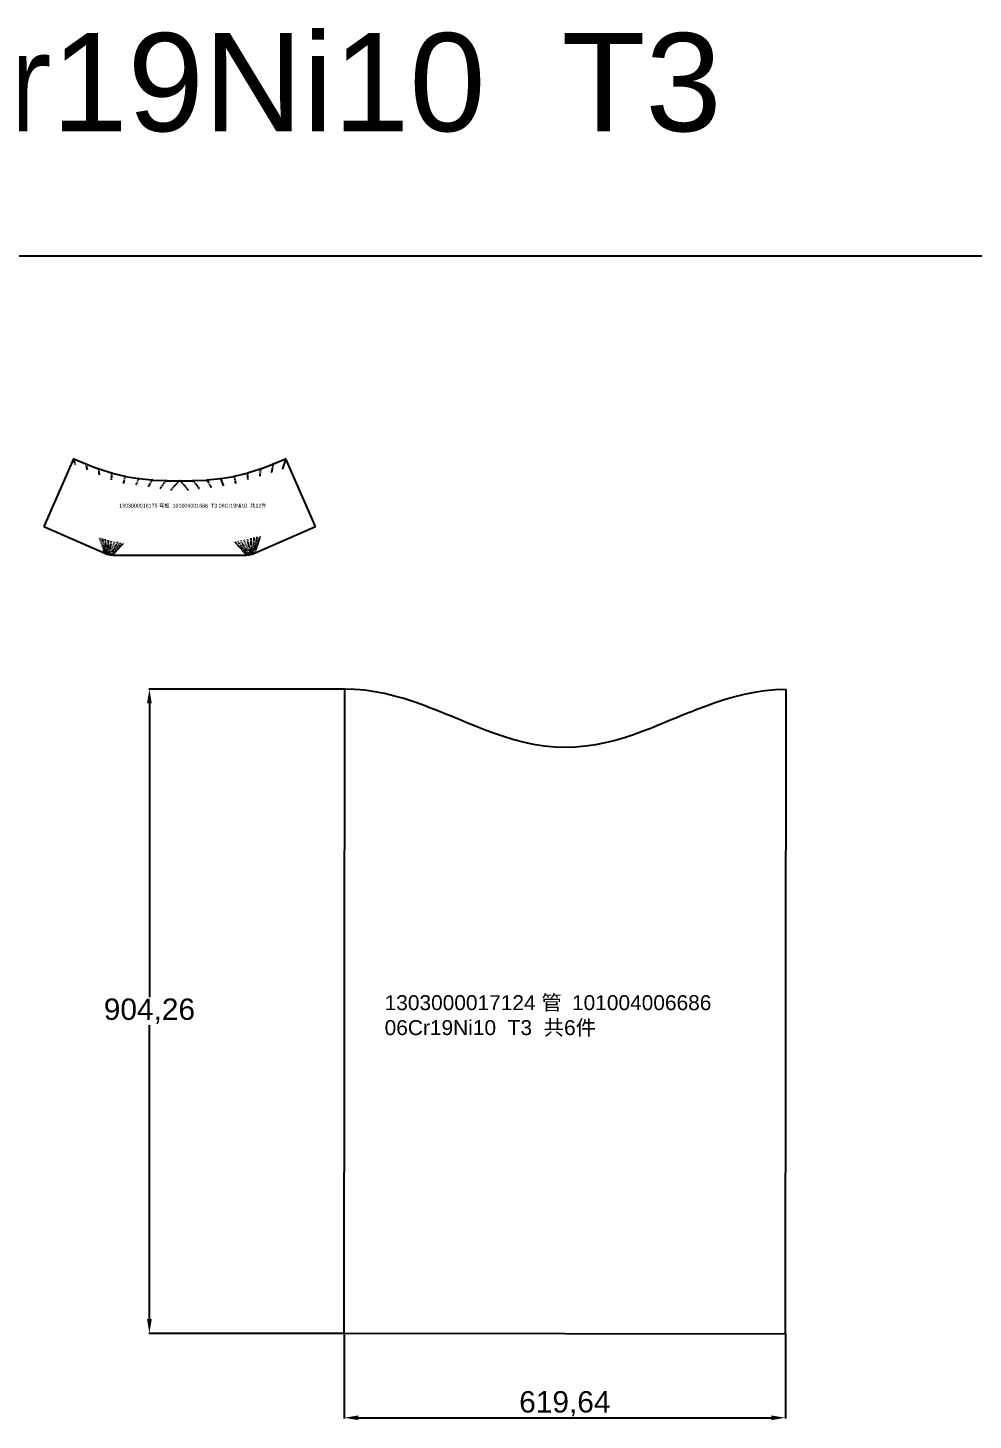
# Model space of a CAD drawing. Extents: x -16 to 22649, y -4599 to 814.
# Drawn here: x 7716 to 9043, y -1173 to 781 of the extents above; entities that cross this region are included whole.
import ezdxf

# ---------------------------------------------------------------- set-up
doc = ezdxf.new("R2010")
doc.units = 0
doc.header["$MEASUREMENT"] = 0
doc.linetypes.add('CENTER', pattern=[2, 1.25, -0.25, 0.25, -0.25])
doc.linetypes.add('HIDDEN', pattern=[0.375, 0.25, -0.125])
doc.layers.get('0').update_dxf_attribs({"linetype": 'CONTINUOUS'})
doc.layers.get('DEFPOINTS').update_dxf_attribs({"linetype": 'CONTINUOUS'})
doc.styles.get("Standard").update_dxf_attribs({"font": 'arial.ttf'})
doc.dimstyles.new('ISO-25', dxfattribs={"dimtxt": 2.5, "dimasz": 2.5, "dimexe": 1.25, "dimexo": 0.625, "dimtad": 1, "dimtxsty": 'STANDARD', "dimcen": 2.5, "dimazin": 3, "dimtfac": 1, "dimtmove": 0, "dimatfit": 3})

# ---------------------------------------------------------------- blocks, each defined once
blk = doc.blocks.new('1303000017124_管_1010040066')
for p, q in [((-620.1, -452.1), (-619.2, 452.1)), ((-0.5, -452.7), (0.5, 451.5)), ((-620.1, -452.1), (-0.5, -452.7))]:
    blk.add_line(p, q)
at = {"color": 7, "linetype": 'CONTINUOUS', "flags": 128}
for points in [[(-464.4, 411.8), (-470.9, 414.4), (-476.4, 416.7), (-480.9, 418.5), (-485.6, 420.4), (-491.1, 422.6), (-496.2, 424.6), (-501.1, 426.4), (-506.4, 428.4), (-511.7, 430.4), (-524, 434.7), (-536.6, 438.7), (-549.6, 442.4), (-563.5, 445.8), (-577, 448.4), (-591, 450.5), (-605, 451.7), (-619.2, 452.1)], [(0.5, 451.5), (-14.6, 451), (-29.5, 449.7), (-44.2, 447.5), (-58.5, 444.6), (-73.4, 440.8), (-87.9, 436.5), (-100.5, 432.3), (-112.9, 427.9), (-125, 423.3), (-130.9, 420.9), (-136.7, 418.7), (-141.4, 416.8), (-147.3, 414.4), (-154.4, 411.5)], [(-154.4, 411.5), (-160.9, 408.8), (-166.5, 406.5), (-171, 404.6), (-175.6, 402.7), (-181.2, 400.4), (-186.3, 398.4), (-191.1, 396.5), (-196.5, 394.4), (-201.8, 392.4), (-214.1, 388), (-226.7, 383.9), (-239.7, 380.1), (-253.7, 376.6), (-267.1, 373.9), (-281.3, 371.9), (-295.4, 370.6), (-309.4, 370.2), (-324.3, 370.7), (-339.4, 372.1), (-354.2, 374.4), (-368.6, 377.5), (-383.5, 381.4), (-397.9, 385.9), (-410.5, 390.2), (-422.9, 394.9), (-435, 399.6), (-440.9, 402), (-446.6, 404.4), (-451.4, 406.3), (-457.3, 408.8), (-464.4, 411.8)]]:
    blk.add_lwpolyline(points, dxfattribs=at)
at = {"color": 7, "linetype": 'HIDDEN', "flags": 128}
for points in [[(-464.4, 411.8), (-464.4, 411.8)], [(-154.4, 411.5), (-154.4, 411.5)]]:
    blk.add_lwpolyline(points, dxfattribs=at)
at = {"color": 3, "insert": (-563.4, 22.5), "char_height": 21, "width": 520.545, "attachment_point": 1}
blk.add_mtext('1303000017124 {\\fSimSun|b0|i0|c134|p2;管 }101004006686 06Cr19Ni10  T3  {\\fSimSun|b0|i0|c134|p2;共}6{\\fSimSun|b0|i0|c134|p2;件}', dxfattribs=at)
blk = doc.blocks.new('*D55')
at = {"color": 0, "linetype": 'BYBLOCK'}
for p, q in [((8160.9, -147), (7885.4, -147)), ((7886.4, -167), (7886.4, -579.6)), ((7886.4, -1031.3), (7886.4, -618.7)), ((8160, -1051.3), (7885.4, -1051.3))]:
    blk.add_line(p, q, dxfattribs=at)
at = {"color": 0}
for points in [[(7883, -167), (7889.7, -167), (7886.4, -147)], [(7883, -1031.3), (7889.7, -1031.3), (7886.4, -1051.3)]]:
    blk.add_solid(points, dxfattribs=at)
at = {"layer": 'DEFPOINTS', "color": 0}
for p in [(7886.4, -147), (8160.9, -147), (8160, -1051.3)]:
    blk.add_point(p, dxfattribs=at)
at = {"color": 0, "insert": (7886.4, -599.1), "char_height": 30, "attachment_point": 5}
blk.add_mtext('904,26', dxfattribs=at)
blk = doc.blocks.new('*D56')
at = {"color": 0, "linetype": 'BYBLOCK'}
for p, q in [((8160, -1051.3), (8160, -1170.8)), ((8779.6, -1051.9), (8779.6, -1170.8)), ((8180, -1169.8), (8759.6, -1169.8))]:
    blk.add_line(p, q, dxfattribs=at)
at = {"color": 0}
for points in [[(8180, -1166.5), (8180, -1173.1), (8160, -1169.8)], [(8759.6, -1166.5), (8759.6, -1173.1), (8779.6, -1169.8)]]:
    blk.add_solid(points, dxfattribs=at)
at = {"layer": 'DEFPOINTS', "color": 0}
for p in [(8160, -1051.3), (8779.6, -1051.9), (8779.6, -1169.8)]:
    blk.add_point(p, dxfattribs=at)
at = {"color": 0, "insert": (8469.8, -1150.2), "char_height": 30, "attachment_point": 5}
blk.add_mtext('619,64', dxfattribs=at)

msp = doc.modelspace()

# ---------------------------------------------------------------- linework, layer by layer
at = {"color": 1}
msp.add_line((5.26775, 461.29571), (22649.13873, 461.29571), dxfattribs=at)
at = {"color": 7, "linetype": 'CONTINUOUS'}
for p, q in [((7779.57058, 176.09617), (7737.98367, 81.04751)), ((7780.06933, 176.30809), (7779.57058, 176.09617)), ((7780.06933, 176.30809), (7796.90087, 169.08652)), ((8060.80124, 169.08645), (8077.63295, 176.30809)), ((8078.13171, 176.09617), (8077.63295, 176.30809)), ((8119.71861, 81.04751), (8078.13171, 176.09617)), ((7797.94907, 168.81688), (7796.90087, 169.08652)), ((7797.94907, 168.81688), (7814.96119, 162.2328)), ((7815.83618, 162.02406), (7814.96119, 162.2328)), ((7815.83618, 162.02406), (7833.33021, 156.37983)), ((7834.09803, 156.20972), (7833.33021, 156.37983)), ((8024.37204, 156.37982), (8023.60422, 156.20971)), ((8024.37204, 156.37982), (8041.86603, 162.02403)), ((8042.74102, 162.23277), (8041.86603, 162.02403)), ((8042.74102, 162.23277), (8059.75304, 168.8168)), ((8060.80124, 169.08645), (8059.75304, 168.8168)), ((7834.09803, 156.20972), (7852.00844, 151.7731)), ((7852.7416, 151.61971), (7852.00844, 151.7731)), ((7852.7416, 151.61971), (7870.92857, 148.50431)), ((7871.70018, 148.35235), (7870.92857, 148.50431)), ((7871.70018, 148.35235), (7889.98964, 146.51023)), ((7890.87492, 146.35069), (7889.98964, 146.51023)), ((7890.87492, 146.35069), (7909.09957, 145.56278)), ((7910.16795, 145.38961), (7909.09957, 145.56278)), ((7910.16795, 145.38961), (7927.67344, 145.26393)), ((7928.30707, 145.16562), (7927.67344, 145.26393)), ((7928.30707, 145.16562), (7929.39522, 145.16562)), ((7930.02885, 145.26393), (7929.39522, 145.16562)), ((7930.02885, 145.26393), (7947.53429, 145.38961)), ((7948.60267, 145.56278), (7947.53429, 145.38961)), ((7948.60267, 145.56278), (7966.82726, 146.35069)), ((7967.71255, 146.51022), (7966.82726, 146.35069)), ((7967.71255, 146.51022), (7986.00199, 148.35233)), ((7986.7736, 148.50429), (7986.00199, 148.35233)), ((7986.7736, 148.50429), (8004.96054, 151.61968)), ((8005.6937, 151.77307), (8004.96054, 151.61968)), ((8005.6937, 151.77307), (8023.60422, 156.20971)), ((7737.98367, 81.04751), (7823.62808, 43.57527)), ((8034.07421, 43.57527), (8119.71861, 81.04751)), ((7823.62808, 43.57527), (7824.25207, 43.41049)), ((7824.73508, 43.20325), (7824.25207, 43.41049)), ((7824.73508, 43.20325), (7825.78328, 42.93361)), ((7826.20456, 42.77056), (7825.78328, 42.93361)), ((7826.20456, 42.77056), (7827.07956, 42.56182)), ((7827.64299, 42.38004), (7827.07956, 42.56182)), ((7827.64299, 42.38004), (7828.41081, 42.20993)), ((7829.05329, 42.05078), (7828.41081, 42.20993)), ((7829.05329, 42.05078), (7829.78645, 41.89739)), ((7830.43885, 41.78563), (7829.78645, 41.89739)), ((7830.43885, 41.78563), (7831.21047, 41.63368)), ((7831.79953, 41.57435), (7831.21047, 41.63368)), ((7831.79953, 41.57435), (7832.68481, 41.41481)), ((7833.13612, 41.3953), (7832.68481, 41.41481)), ((7833.13612, 41.3953), (7834.2045, 41.22213)), ((7834.73213, 41.21834), (7834.2045, 41.22213)), ((7834.73213, 41.21834), (7835.36576, 41.12003)), ((7835.36576, 41.12003), (8022.33653, 41.12003)), ((8022.33653, 41.12003), (8022.97016, 41.21834)), ((8023.49778, 41.22213), (8022.97016, 41.21834)), ((8023.49778, 41.22213), (8024.56616, 41.3953)), ((8025.01747, 41.41481), (8024.56616, 41.3953)), ((8025.01747, 41.41481), (8025.90275, 41.57435)), ((8026.49181, 41.63368), (8025.90275, 41.57435)), ((8026.49181, 41.63368), (8027.26342, 41.78563)), ((8027.91582, 41.89739), (8027.26342, 41.78563)), ((8027.91582, 41.89739), (8028.64899, 42.05077)), ((8029.29147, 42.20992), (8028.64899, 42.05077)), ((8029.29147, 42.20992), (8030.05929, 42.38004)), ((8030.62273, 42.56182), (8030.05929, 42.38004)), ((8030.62273, 42.56182), (8031.49772, 42.77056)), ((8031.91899, 42.9336), (8031.49772, 42.77056)), ((8031.91899, 42.9336), (8032.9672, 43.20325)), ((8033.45021, 43.41049), (8032.9672, 43.20325)), ((8033.45021, 43.41049), (8034.07421, 43.57527))]:
    msp.add_line(p, q, dxfattribs=at)
at = {"color": 6, "linetype": 'CENTER'}
for p, q in [((7782.63567, 167.73273), (7779.81996, 176.20213)), ((8077.88233, 176.20213), (8072.98835, 161.4815)), ((7799.22951, 160.79044), (7797.42497, 168.9517)), ((7816.19253, 153.69371), (7815.39869, 162.12843)), ((8042.30352, 162.1284), (8041.32666, 151.74902)), ((8060.27714, 168.95162), (8057.57802, 156.74452)), ((7833.22879, 146.56633), (7833.71412, 156.29477)), ((7850.27241, 141.64623), (7852.37502, 151.69641)), ((7867.80755, 139.18539), (7871.31438, 148.42833)), ((7885.07119, 136.76265), (7890.43228, 146.43046)), ((7901.58903, 134.44458), (7909.63376, 145.4762)), ((7916.50024, 132.35197), (7927.99025, 145.21477)), ((7929.71203, 145.21477), (7941.38076, 132.15191)), ((7948.06848, 145.47619), (7956.42878, 134.01186)), ((7967.26991, 146.43045), (7973.01928, 136.06246)), ((7986.3878, 148.42831), (7990.27049, 138.19473)), ((8005.32712, 151.69638), (8007.49201, 141.3486)), ((8023.98813, 156.29476), (8024.47336, 146.56849)), ((7823.94008, 43.49288), (7816.62806, 65.48675)), ((7825.25918, 43.06843), (7820.50233, 64.58179)), ((7826.64206, 42.66619), (7824.67109, 63.60804)), ((7828.0269, 42.29498), (7829.03926, 62.58771)), ((7830.82466, 41.70965), (7837.95573, 60.50498)), ((7832.24217, 41.49458), (7842.23033, 59.50651)), ((8006.14609, 59.64866), (8022.65334, 41.16919)), ((8010.02081, 60.52199), (8024.03197, 41.30872)), ((8014.36576, 61.50131), (8025.46011, 41.49458)), ((8018.97441, 62.54006), (8026.87762, 41.70965)), ((8028.55763, 64.70003), (8029.67538, 42.29498)), ((8033.23314, 65.75385), (8031.06022, 42.66619)), ((8037.68072, 66.7563), (8032.44309, 43.06843)), ((8041.80537, 67.68596), (8033.76221, 43.49288)), ((7833.67031, 41.30872), (7846.25532, 58.56635)), ((7835.04894, 41.16919), (7849.84119, 57.72875))]:
    msp.add_line(p, q, dxfattribs=at)
at = {"color": 1, "linetype": 'CENTER'}
for p, q in [((7829.41987, 41.97408), (7833.51381, 61.54254)), ((8023.75435, 63.61741), (8028.28241, 41.97408))]:
    msp.add_line(p, q, dxfattribs=at)

# ---------------------------------------------------------------- block references
msp.add_blockref('1303000017124_管_1010040066', (8780.1008, -599.13228))

# ---------------------------------------------------------------- texts
at = {"color": 1, "attachment_point": 1}
for s, insert, char_height, width in [('06Cr19Ni10  T3', (7331.80943, 773.79136), 137.7402706, 1652.6856599), ('{\\C3;1303000016175 \\fSimSun|b0|i0|c134|p2;弯板 \\fArial|b0|i0|c0|p34;101004001686  T3 06Cr19Ni10  \\fSimSun|b0|i0|c134|p2;共\\fArial|b0|i0|c0|p34;12\\fSimSun|b0|i0|c134|p2;件}', (7843.74991, 113.10951), 5.34640319, 227.208867)]:
    msp.add_mtext(s, dxfattribs=dict(at, insert=insert, char_height=char_height, width=width))

# ---------------------------------------------------------------- dimensions: what is measured, and where the dimension line sits
at = {"color": 1}
dim = msp.add_linear_dim(base=(7886.36136, -147.0055), p1=(8160.00943, -1051.26241), p2=(8160.91368, -147.0055), angle=90, dimstyle='ISO-25', override={"dimtxt": 30, "dimasz": 20, "dimexe": 1, "dimexo": 0, "dimgap": 1.524, "dimtih": 1, "dimtoh": 1, "dimzin": 0, "dimtmove": 0}, dxfattribs=at)
dim.commit()
dim.dimension.update_dxf_attribs({"geometry": '*D55', "text_midpoint": (7886.36136, -599.13396)})
dim = msp.add_linear_dim(base=(8779.64805, -1169.78853), p1=(8160.00943, -1051.26241), p2=(8779.64805, -1051.88205), dimstyle='ISO-25', override={"dimtxt": 30, "dimasz": 20, "dimexe": 1, "dimexo": 0, "dimgap": 1.524, "dimtih": 1, "dimtoh": 1, "dimzin": 0, "dimtmove": 0}, dxfattribs=at)
dim.commit()
dim.dimension.update_dxf_attribs({"geometry": '*D56', "text_midpoint": (8469.82874, -1150.23588)})

doc.saveas('drawing.dxf')
